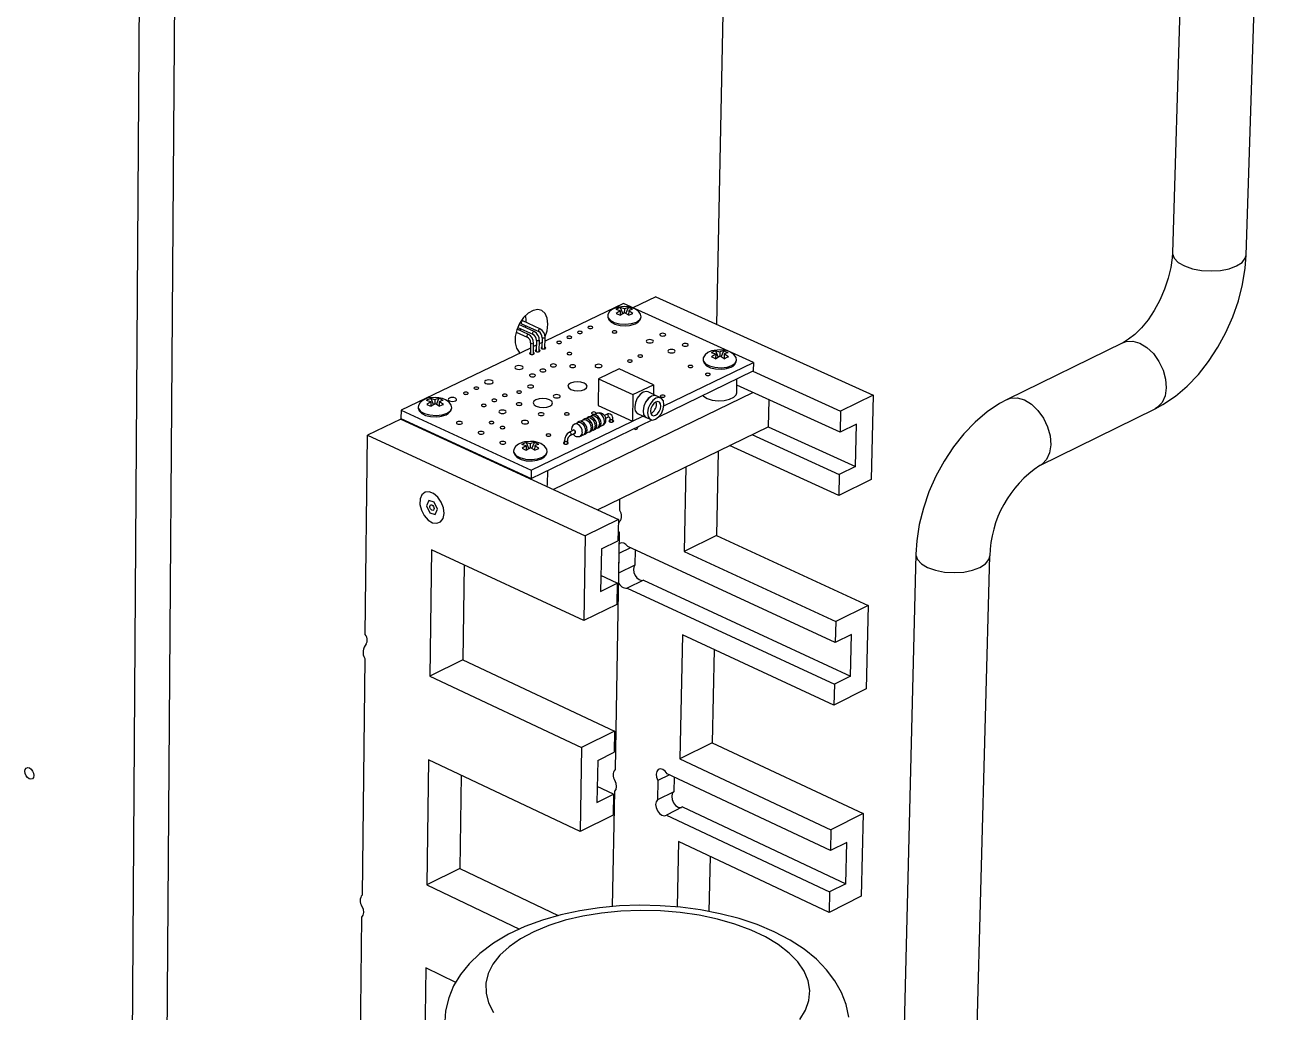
# Model space of a CAD drawing. Extents: x 0 to 145, y 0 to 188.
# Drawn here: x 110.39 to 145.38, y 127.62 to 155.34 of the extents above; entities that cross this region are included whole.
import ezdxf

# ---------------------------------------------------------------- set-up
doc = ezdxf.new("R2010")
doc.units = 0
doc.layers.get('0').update_dxf_attribs({"linetype": 'CONTINUOUS'})

msp = doc.modelspace()

# ---------------------------------------------------------------- linework, layer by layer
at = {"color": 7, "linetype": 'CONTINUOUS'}
for p, q in [((113.743, 178.182), (113.109, 82.319)), ((114.749, 177.304), (114.047, 82.84)), ((143.275, 170.604), (142.61, 148.937)), ((144.677, 148.876), (145.378, 170.546)), ((129.815, 146.929), (130.073, 159.723)), ((128.105, 147.705), (127.46, 147.395)), ((128.105, 147.705), (134.208, 144.938)), ((127.193, 147.516), (124.993, 146.46)), ((127.105, 147.309), (126.986, 147.345)), ((127.105, 147.309), (126.993, 147.238)), ((127.22, 147.365), (127.101, 147.401)), ((127.101, 147.401), (127.177, 147.223)), ((127.105, 147.309), (127.103, 147.188)), ((130.845, 145.857), (127.193, 147.516)), ((127.22, 147.365), (127.218, 147.252)), ((127.261, 147.236), (127.332, 147.401)), ((127.342, 147.309), (127.339, 147.186)), ((124.851, 146.802), (124.366, 147.023)), ((127.227, 147.254), (127.114, 147.183)), ((124.181, 146.713), (124.493, 146.571)), ((124.528, 146.647), (124.206, 146.794)), ((124.225, 146.845), (124.654, 146.649)), ((124.689, 146.725), (124.26, 146.921)), ((124.326, 146.798), (124.263, 146.768)), ((124.331, 146.947), (124.816, 146.726)), ((124.442, 146.897), (124.424, 146.845)), ((124.529, 146.647), (124.528, 146.647)), ((124.69, 146.724), (124.689, 146.725)), ((124.852, 146.802), (124.851, 146.802)), ((124.585, 146.264), (120.949, 144.52)), ((124.587, 146.406), (124.582, 146.089)), ((124.666, 146.088), (124.671, 146.405)), ((124.747, 146.342), (124.669, 146.305)), ((124.749, 146.484), (124.744, 146.167)), ((124.828, 146.165), (124.833, 146.483)), ((124.908, 146.419), (124.831, 146.382)), ((124.911, 146.561), (124.905, 146.244)), ((124.989, 146.243), (124.994, 146.56)), ((124.994, 146.29), (124.99, 146.291)), ((141.216, 146.414), (137.971, 144.823)), ((124.67, 146.135), (124.667, 146.136)), ((124.832, 146.212), (124.828, 146.214)), ((129.784, 146.092), (129.664, 146.129)), ((129.784, 146.092), (129.671, 146.02)), ((129.898, 146.148), (129.779, 146.184)), ((129.779, 146.184), (129.855, 146.004)), ((129.784, 146.092), (129.781, 145.971)), ((129.906, 146.037), (129.793, 145.965)), ((129.898, 146.148), (129.896, 146.031)), ((129.939, 146.019), (130.01, 146.184)), ((130.021, 146.092), (130.018, 145.969)), ((127.074, 145.676), (126.495, 145.397)), ((128.039, 145.235), (127.074, 145.676)), ((128.19, 144.336), (130.84, 145.62)), ((128.329, 144.639), (130.845, 145.857)), ((130.824, 145.613), (133.292, 144.491)), ((130.845, 145.857), (130.84, 145.62)), ((126.495, 145.397), (126.482, 144.654)), ((126.495, 145.397), (127.461, 144.955)), ((127.461, 144.955), (128.039, 145.235)), ((128.039, 145.235), (128.034, 144.961)), ((130.374, 145.004), (130.382, 145.399)), ((133.278, 143.898), (130.379, 145.218)), ((125.219, 142.292), (130.827, 145.014)), ((127.461, 144.955), (127.447, 144.212)), ((128.116, 144.924), (127.884, 145.03)), ((128.24, 144.867), (128.117, 144.923)), ((134.208, 144.938), (133.292, 144.491)), ((134.208, 144.938), (134.152, 142.571)), ((120.949, 144.52), (120.946, 144.282)), ((120.949, 144.52), (124.603, 142.834)), ((121.785, 144.755), (121.666, 144.792)), ((121.785, 144.755), (121.671, 144.683)), ((121.901, 144.811), (121.782, 144.848)), ((121.782, 144.848), (121.858, 144.669)), ((121.785, 144.755), (121.783, 144.631)), ((121.906, 144.7), (121.792, 144.627)), ((121.901, 144.811), (121.9, 144.697)), ((121.942, 144.68), (122.015, 144.848)), ((122.022, 144.755), (122.021, 144.629)), ((126.482, 144.654), (127.447, 144.212)), ((128.122, 144.687), (128.113, 144.749)), ((131.276, 144.809), (131.26, 144.054)), ((138.885, 142.961), (142.126, 144.56)), ((120.946, 144.265), (120.012, 143.817)), ((120.946, 144.282), (124.599, 142.596)), ((120.946, 144.265), (127.052, 141.446)), ((124.599, 142.596), (127.999, 144.244)), ((124.603, 142.834), (127.741, 144.354)), ((125.906, 144.167), (125.825, 144.127)), ((125.955, 144.199), (125.908, 144.177)), ((126.06, 144.241), (125.991, 144.208)), ((126.108, 144.274), (126.062, 144.251)), ((126.176, 144.297), (126.145, 144.282)), ((126.224, 144.33), (126.178, 144.307)), ((126.292, 144.353), (126.261, 144.338)), ((126.34, 144.386), (126.294, 144.363)), ((126.451, 144.43), (126.377, 144.394)), ((126.722, 144.402), (126.659, 144.371)), ((126.697, 144.296), (126.759, 144.326)), ((126.759, 144.326), (126.76, 144.327)), ((126.812, 144.272), (126.81, 144.188)), ((126.812, 144.272), (126.812, 144.272)), ((126.894, 144.187), (126.896, 144.271)), ((126.899, 144.234), (126.895, 144.236)), ((127.447, 144.212), (127.741, 144.354)), ((127.603, 144.417), (127.835, 144.311)), ((127.837, 144.31), (127.959, 144.254)), ((133.292, 144.491), (133.278, 143.898)), ((119.945, 138.216), (120.012, 143.817)), ((120.012, 143.817), (126.119, 140.991)), ((121.398, 144.074), (121.398, 144.056)), ((125.794, 143.953), (125.678, 143.897)), ((125.715, 143.821), (125.831, 143.877)), ((125.986, 143.793), (126.067, 143.833)), ((126.077, 143.828), (126.123, 143.85)), ((126.152, 143.874), (126.221, 143.907)), ((126.23, 143.902), (126.277, 143.925)), ((126.306, 143.948), (126.337, 143.963)), ((126.346, 143.958), (126.393, 143.981)), ((126.422, 144.004), (126.453, 144.019)), ((126.462, 141.718), (131.26, 144.054)), ((126.462, 144.014), (126.509, 144.037)), ((126.538, 144.06), (126.612, 144.096)), ((127.502, 143.993), (127.527, 143.981)), ((130.803, 143.832), (133.251, 142.713)), ((131.26, 144.054), (133.709, 142.938)), ((133.736, 144.122), (133.278, 143.898)), ((133.709, 142.938), (133.736, 144.122)), ((124.464, 143.521), (124.344, 143.558)), ((124.464, 143.521), (124.35, 143.448)), ((124.58, 143.578), (124.461, 143.615)), ((124.461, 143.615), (124.537, 143.434)), ((124.464, 143.521), (124.462, 143.397)), ((124.586, 143.465), (124.472, 143.392)), ((124.58, 143.578), (124.578, 143.463)), ((124.621, 143.446), (124.694, 143.615)), ((124.702, 143.521), (124.7, 143.395)), ((125.536, 143.655), (125.534, 143.571)), ((125.619, 143.569), (125.62, 143.654)), ((125.623, 143.617), (125.619, 143.619)), ((133.238, 142.122), (130.171, 143.524)), ((129.855, 143.37), (129.808, 141)), ((124.075, 142.838), (124.074, 142.821)), ((124.603, 142.834), (124.599, 142.596)), ((125.063, 142.43), (125.07, 142.824)), ((128.942, 142.926), (128.896, 140.553)), ((133.709, 142.938), (133.251, 142.713)), ((133.251, 142.713), (133.238, 142.122)), ((134.152, 142.571), (133.238, 142.122)), ((121.726, 141.979), (121.665, 141.832)), ((121.665, 141.832), (121.757, 141.639)), ((121.88, 141.932), (121.726, 141.979)), ((121.972, 141.739), (121.88, 141.932)), ((121.91, 141.592), (121.972, 141.739)), ((127.089, 141.7), (127.095, 142.026)), ((121.757, 141.639), (121.91, 141.592)), ((127.052, 141.446), (126.119, 140.991)), ((127.052, 141.446), (127.041, 140.849)), ((127.078, 141.08), (126.959, 134.432)), ((127.046, 141.122), (127.078, 141.08)), ((126.119, 140.991), (126.078, 138.609)), ((126.575, 140.622), (127.041, 140.849)), ((127.396, 140.656), (127.067, 140.496)), ((133.143, 137.998), (127.322, 140.69)), ((129.808, 141), (128.896, 140.553)), ((129.808, 141), (134.068, 139.037)), ((121.802, 140.6), (121.754, 137.051)), ((126.078, 138.609), (121.802, 140.6)), ((126.575, 140.622), (126.554, 139.432)), ((127.067, 140.496), (127.058, 139.947)), ((127.521, 140.598), (127.513, 140.171)), ((128.896, 140.553), (133.156, 138.586)), ((135.403, 140.476), (134.956, 122.49)), ((137.001, 122.438), (137.48, 140.425)), ((122.721, 140.172), (122.683, 137.506)), ((127.513, 140.171), (127.058, 139.947)), ((126.554, 139.432), (127.02, 139.66)), ((127.02, 139.66), (126.562, 139.873)), ((127.02, 139.66), (127.009, 139.066)), ((127.756, 139.746), (127.301, 139.523)), ((127.756, 139.746), (133.571, 137.052)), ((127.301, 139.523), (133.116, 136.825)), ((127.009, 139.066), (126.078, 138.609)), ((134.068, 139.037), (133.156, 138.586)), ((134.068, 139.037), (134.012, 136.693)), ((133.156, 138.586), (133.143, 137.998)), ((128.85, 138.215), (128.782, 134.726)), ((133.102, 136.239), (128.85, 138.215)), ((133.598, 138.224), (133.143, 137.998)), ((133.571, 137.052), (133.598, 138.224)), ((119.937, 137.549), (119.857, 130.904)), ((122.683, 137.506), (121.754, 137.051)), ((122.683, 137.506), (126.946, 135.507)), ((129.743, 137.8), (129.69, 135.177)), ((121.754, 137.051), (126.017, 135.047)), ((133.116, 136.825), (133.102, 136.239)), ((133.571, 137.052), (133.116, 136.825)), ((134.012, 136.693), (133.102, 136.239)), ((126.946, 135.507), (126.017, 135.047)), ((126.946, 135.507), (126.935, 134.916)), ((129.69, 135.177), (128.782, 134.726)), ((129.69, 135.177), (133.929, 133.194)), ((126.017, 135.047), (125.976, 132.686)), ((126.471, 134.686), (126.935, 134.916)), ((128.782, 134.726), (133.021, 132.737)), ((121.723, 134.699), (121.675, 131.187)), ((125.976, 132.686), (121.723, 134.699)), ((126.471, 134.686), (126.451, 133.506)), ((122.637, 134.266), (122.599, 131.647)), ((128.164, 134.122), (128.153, 133.578)), ((128.484, 134.281), (128.164, 134.122)), ((133.008, 132.156), (128.425, 134.309)), ((128.615, 134.219), (128.607, 133.804)), ((126.451, 133.506), (126.914, 133.737)), ((126.914, 133.737), (126.458, 133.951)), ((126.89, 130.58), (126.948, 133.819)), ((126.914, 133.737), (126.903, 133.148)), ((128.607, 133.804), (128.153, 133.578)), ((128.856, 133.378), (128.402, 133.152)), ((128.856, 133.378), (133.434, 131.223)), ((126.903, 133.148), (125.976, 132.686)), ((128.402, 133.152), (132.981, 130.994)), ((133.929, 133.194), (133.021, 132.737)), ((133.929, 133.194), (133.873, 130.872)), ((133.021, 132.737), (133.008, 132.156)), ((128.737, 132.411), (128.702, 130.57)), ((132.968, 130.414), (128.737, 132.411)), ((133.462, 132.384), (133.008, 132.156)), ((133.434, 131.223), (133.462, 132.384)), ((129.626, 131.991), (129.594, 130.442)), ((122.599, 131.647), (121.675, 131.187)), ((122.599, 131.647), (125.366, 130.329)), ((133.434, 131.223), (132.981, 130.994)), ((121.675, 131.187), (124.272, 129.947)), ((132.981, 130.994), (132.968, 130.414)), ((133.873, 130.872), (132.968, 130.414)), ((119.657, 114.273), (119.85, 130.285)), ((121.643, 128.857), (121.596, 125.38)), ((122.486, 128.452), (121.643, 128.857))]:
    msp.add_line(p, q, dxfattribs=at)
for points in [[(142.61, 148.937), (142.602, 148.801), (142.564, 148.521), (142.493, 148.222), (142.39, 147.915), (142.258, 147.611), (142.1, 147.322), (141.924, 147.06), (141.739, 146.832), (141.553, 146.648), (141.378, 146.51), (141.235, 146.423), (141.216, 146.414)], [(142.126, 144.56), (142.34, 144.676), (142.69, 144.912), (143.023, 145.197), (143.337, 145.525), (143.625, 145.89), (143.884, 146.285), (144.111, 146.704), (144.304, 147.141), (144.46, 147.592), (144.576, 148.049), (144.65, 148.509), (144.677, 148.876)], [(125.073, 146.936), (125.055, 147.1), (124.998, 147.231), (124.906, 147.316), (124.788, 147.347), (124.655, 147.322), (124.517, 147.243), (124.388, 147.117), (124.278, 146.955), (124.198, 146.772), (124.155, 146.584), (124.152, 146.407), (124.19, 146.258), (124.266, 146.149), (124.296, 146.125)], [(127.226, 147.429), (127.059, 147.414), (126.99, 147.396), (126.888, 147.352), (126.807, 147.288), (126.76, 147.205), (126.753, 147.156)], [(127.101, 147.401), (127.018, 147.363), (126.986, 147.345)], [(127.332, 147.401), (127.254, 147.378), (127.22, 147.365)], [(127.688, 147.14), (127.676, 147.212), (127.617, 147.297), (127.518, 147.364), (127.433, 147.397), (127.331, 147.42), (127.226, 147.429)], [(127.453, 147.345), (127.367, 147.388), (127.332, 147.401)], [(127.453, 147.345), (127.375, 147.323), (127.342, 147.309)], [(127.46, 147.238), (127.377, 147.291), (127.342, 147.309)], [(124.349, 147.022), (124.338, 147.014), (124.329, 147.002), (124.322, 146.987), (124.32, 146.972), (124.322, 146.958), (124.328, 146.949), (124.331, 146.947)], [(124.366, 147.023), (124.36, 147.025), (124.349, 147.022)], [(126.753, 147.156), (126.759, 147.119), (126.818, 147.043), (126.932, 146.981), (127.084, 146.942), (127.255, 146.931), (127.421, 146.949), (127.56, 146.994)], [(126.757, 147.157), (126.754, 147.135), (126.784, 147.054), (126.85, 146.987), (126.957, 146.931), (127.1, 146.895), (127.255, 146.886), (127.36, 146.898)], [(126.993, 147.238), (127.079, 147.2), (127.114, 147.183)], [(127.345, 147.183), (127.262, 147.236), (127.227, 147.254)], [(127.345, 147.183), (127.429, 147.224), (127.46, 147.238)], [(127.536, 146.947), (127.594, 146.981), (127.663, 147.054), (127.688, 147.138), (127.686, 147.145)], [(127.56, 146.994), (127.654, 147.061), (127.688, 147.139), (127.688, 147.143)], [(124.998, 146.589), (125.049, 146.751), (125.073, 146.936)], [(126.019, 146.725), (125.997, 146.732), (125.971, 146.735), (125.946, 146.732), (125.924, 146.725), (125.911, 146.715), (125.906, 146.703), (125.912, 146.691), (125.927, 146.681), (125.949, 146.675), (125.974, 146.672), (126, 146.675), (126.021, 146.681), (126.035, 146.691), (126.039, 146.703), (126.034, 146.715), (126.019, 146.725)], [(126.311, 146.866), (126.289, 146.873), (126.263, 146.875), (126.238, 146.873), (126.217, 146.866), (126.203, 146.856), (126.198, 146.844), (126.204, 146.832), (126.219, 146.822), (126.241, 146.815), (126.267, 146.813), (126.292, 146.815), (126.313, 146.822), (126.327, 146.832), (126.332, 146.844), (126.326, 146.856), (126.311, 146.866)], [(126.991, 146.738), (126.969, 146.745), (126.943, 146.747), (126.918, 146.745), (126.897, 146.738), (126.883, 146.728), (126.878, 146.716), (126.884, 146.704), (126.899, 146.694), (126.921, 146.687), (126.947, 146.685), (126.972, 146.687), (126.993, 146.694), (127.007, 146.704), (127.012, 146.716), (127.006, 146.728), (126.991, 146.738)], [(127.36, 146.898), (127.406, 146.904), (127.536, 146.947)], [(128.355, 146.666), (128.327, 146.675), (128.295, 146.678), (128.263, 146.675), (128.236, 146.666), (128.219, 146.654), (128.214, 146.639), (128.221, 146.624), (128.24, 146.611), (128.267, 146.603), (128.3, 146.6), (128.331, 146.603), (128.358, 146.611), (128.375, 146.624), (128.381, 146.639), (128.374, 146.654), (128.355, 146.666)], [(124.906, 146.293), (124.899, 146.29), (124.885, 146.28), (124.881, 146.268), (124.887, 146.256), (124.902, 146.246), (124.924, 146.239), (124.949, 146.237), (124.975, 146.239), (124.996, 146.246), (125.01, 146.256), (125.014, 146.268), (125.009, 146.28), (124.994, 146.29)], [(125.433, 146.444), (125.411, 146.451), (125.386, 146.454), (125.36, 146.451), (125.339, 146.444), (125.325, 146.434), (125.321, 146.422), (125.326, 146.41), (125.341, 146.4), (125.363, 146.394), (125.389, 146.391), (125.415, 146.394), (125.436, 146.4), (125.45, 146.41), (125.454, 146.422), (125.448, 146.434), (125.433, 146.444)], [(125.72, 146.588), (125.698, 146.594), (125.673, 146.597), (125.647, 146.594), (125.626, 146.588), (125.612, 146.578), (125.608, 146.566), (125.613, 146.554), (125.628, 146.544), (125.65, 146.537), (125.676, 146.534), (125.701, 146.537), (125.723, 146.544), (125.737, 146.554), (125.741, 146.566), (125.735, 146.578), (125.72, 146.588)], [(128.005, 146.487), (127.972, 146.497), (127.933, 146.5), (127.895, 146.497), (127.863, 146.487), (127.842, 146.471), (127.836, 146.453), (127.845, 146.436), (127.867, 146.42), (127.9, 146.41), (127.939, 146.407), (127.977, 146.41), (128.009, 146.42), (128.03, 146.436), (128.036, 146.453), (128.028, 146.471), (128.005, 146.487)], [(128.988, 146.379), (128.96, 146.387), (128.928, 146.39), (128.896, 146.387), (128.869, 146.379), (128.852, 146.366), (128.846, 146.351), (128.854, 146.336), (128.873, 146.323), (128.9, 146.315), (128.933, 146.312), (128.964, 146.315), (128.991, 146.323), (129.008, 146.336), (129.014, 146.351), (129.007, 146.366), (128.988, 146.379)], [(124.583, 146.138), (124.576, 146.135), (124.562, 146.125), (124.558, 146.113), (124.563, 146.101), (124.578, 146.091), (124.6, 146.084), (124.626, 146.081), (124.651, 146.084), (124.673, 146.091), (124.687, 146.101), (124.691, 146.113), (124.685, 146.125), (124.67, 146.135)], [(124.745, 146.215), (124.738, 146.212), (124.724, 146.202), (124.719, 146.19), (124.725, 146.178), (124.74, 146.168), (124.762, 146.161), (124.788, 146.159), (124.813, 146.161), (124.834, 146.168), (124.848, 146.178), (124.853, 146.19), (124.847, 146.202), (124.832, 146.212)], [(125.724, 146.129), (125.702, 146.136), (125.676, 146.138), (125.651, 146.136), (125.63, 146.129), (125.616, 146.119), (125.611, 146.107), (125.617, 146.095), (125.632, 146.085), (125.654, 146.078), (125.68, 146.076), (125.705, 146.078), (125.726, 146.085), (125.74, 146.095), (125.745, 146.107), (125.739, 146.119), (125.724, 146.129)], [(127.421, 145.92), (127.399, 145.927), (127.373, 145.929), (127.348, 145.927), (127.326, 145.92), (127.313, 145.91), (127.308, 145.898), (127.314, 145.886), (127.329, 145.876), (127.351, 145.869), (127.377, 145.867), (127.402, 145.869), (127.424, 145.876), (127.437, 145.886), (127.442, 145.898), (127.436, 145.91), (127.421, 145.92)], [(127.713, 146.061), (127.691, 146.068), (127.666, 146.07), (127.64, 146.068), (127.619, 146.061), (127.605, 146.051), (127.601, 146.039), (127.606, 146.027), (127.622, 146.017), (127.644, 146.01), (127.669, 146.008), (127.695, 146.01), (127.716, 146.017), (127.73, 146.027), (127.734, 146.039), (127.728, 146.051), (127.713, 146.061)], [(128.614, 146.21), (128.581, 146.22), (128.542, 146.223), (128.504, 146.22), (128.472, 146.21), (128.451, 146.194), (128.445, 146.176), (128.453, 146.158), (128.476, 146.143), (128.509, 146.133), (128.548, 146.129), (128.586, 146.133), (128.618, 146.143), (128.639, 146.158), (128.645, 146.176), (128.637, 146.194), (128.614, 146.21)], [(129.904, 146.213), (129.737, 146.199), (129.668, 146.181), (129.566, 146.137), (129.485, 146.073), (129.437, 145.989), (129.429, 145.94)], [(129.429, 145.94), (129.436, 145.901), (129.496, 145.824), (129.61, 145.762), (129.763, 145.723), (129.935, 145.712), (130.102, 145.73), (130.241, 145.776)], [(129.434, 145.941), (129.431, 145.917), (129.462, 145.835), (129.528, 145.768), (129.636, 145.712), (129.78, 145.676), (129.936, 145.667), (130.04, 145.68)], [(129.779, 146.184), (129.695, 146.147), (129.664, 146.129)], [(129.671, 146.02), (129.758, 145.982), (129.793, 145.965)], [(130.01, 146.184), (129.932, 146.162), (129.898, 146.148)], [(130.368, 145.922), (130.356, 145.994), (130.297, 146.08), (130.198, 146.147), (130.113, 146.181), (130.01, 146.204), (129.904, 146.213)], [(130.025, 145.965), (129.941, 146.018), (129.906, 146.037)], [(130.132, 146.129), (130.045, 146.171), (130.01, 146.184)], [(130.132, 146.129), (130.054, 146.106), (130.021, 146.092)], [(130.14, 146.02), (130.056, 146.074), (130.021, 146.092)], [(130.025, 145.965), (130.109, 146.006), (130.14, 146.02)], [(130.241, 145.776), (130.334, 145.843), (130.368, 145.921), (130.368, 145.925)], [(124.342, 145.756), (124.303, 145.768), (124.258, 145.773), (124.213, 145.768), (124.175, 145.756), (124.151, 145.739), (124.143, 145.717), (124.153, 145.696), (124.179, 145.678), (124.218, 145.667), (124.263, 145.662), (124.308, 145.667), (124.345, 145.678), (124.37, 145.696), (124.378, 145.717), (124.368, 145.739), (124.342, 145.756)], [(124.991, 145.663), (124.964, 145.671), (124.931, 145.674), (124.899, 145.671), (124.873, 145.663), (124.855, 145.65), (124.849, 145.635), (124.857, 145.62), (124.875, 145.607), (124.903, 145.599), (124.935, 145.596), (124.967, 145.599), (124.994, 145.607), (125.012, 145.62), (125.017, 145.635), (125.01, 145.65), (124.991, 145.663)], [(125.285, 145.804), (125.257, 145.813), (125.225, 145.816), (125.193, 145.813), (125.166, 145.804), (125.149, 145.791), (125.143, 145.776), (125.15, 145.761), (125.169, 145.749), (125.197, 145.74), (125.229, 145.737), (125.261, 145.74), (125.288, 145.749), (125.305, 145.761), (125.311, 145.776), (125.304, 145.791), (125.285, 145.804)], [(125.826, 145.78), (125.799, 145.788), (125.766, 145.791), (125.734, 145.788), (125.708, 145.78), (125.69, 145.767), (125.685, 145.752), (125.692, 145.737), (125.711, 145.724), (125.738, 145.716), (125.771, 145.713), (125.803, 145.716), (125.829, 145.724), (125.847, 145.737), (125.852, 145.752), (125.845, 145.767), (125.826, 145.78)], [(126.566, 145.794), (126.533, 145.804), (126.494, 145.807), (126.456, 145.804), (126.424, 145.794), (126.403, 145.778), (126.396, 145.76), (126.405, 145.742), (126.428, 145.727), (126.461, 145.717), (126.499, 145.713), (126.538, 145.717), (126.57, 145.727), (126.591, 145.742), (126.597, 145.76), (126.589, 145.778), (126.566, 145.794)], [(129.121, 145.769), (129.099, 145.775), (129.073, 145.778), (129.048, 145.775), (129.027, 145.769), (129.013, 145.758), (129.008, 145.746), (129.014, 145.734), (129.029, 145.724), (129.052, 145.717), (129.077, 145.715), (129.103, 145.717), (129.124, 145.724), (129.138, 145.734), (129.142, 145.746), (129.136, 145.758), (129.121, 145.769)], [(129.61, 145.546), (129.588, 145.553), (129.562, 145.555), (129.536, 145.553), (129.515, 145.546), (129.501, 145.536), (129.497, 145.524), (129.503, 145.512), (129.518, 145.502), (129.54, 145.495), (129.566, 145.493), (129.591, 145.495), (129.613, 145.502), (129.626, 145.512), (129.631, 145.524), (129.625, 145.536), (129.61, 145.546)], [(130.04, 145.68), (130.087, 145.685), (130.216, 145.728)], [(123.496, 145.35), (123.457, 145.362), (123.412, 145.367), (123.367, 145.362), (123.33, 145.35), (123.305, 145.332), (123.297, 145.311), (123.307, 145.29), (123.334, 145.272), (123.372, 145.26), (123.418, 145.256), (123.462, 145.26), (123.5, 145.272), (123.525, 145.29), (123.533, 145.311), (123.523, 145.332), (123.496, 145.35)], [(124.647, 145.212), (124.619, 145.221), (124.587, 145.224), (124.555, 145.221), (124.528, 145.212), (124.511, 145.199), (124.505, 145.184), (124.512, 145.169), (124.531, 145.156), (124.559, 145.148), (124.591, 145.145), (124.623, 145.148), (124.65, 145.156), (124.667, 145.169), (124.673, 145.184), (124.666, 145.199), (124.647, 145.212)], [(124.697, 145.522), (124.67, 145.53), (124.637, 145.533), (124.606, 145.53), (124.579, 145.522), (124.561, 145.509), (124.556, 145.494), (124.563, 145.479), (124.582, 145.466), (124.609, 145.458), (124.642, 145.455), (124.674, 145.458), (124.7, 145.466), (124.718, 145.479), (124.723, 145.494), (124.716, 145.509), (124.697, 145.522)], [(126.091, 145.279), (126.002, 145.306), (125.899, 145.316), (125.797, 145.306), (125.711, 145.279), (125.655, 145.238), (125.637, 145.19), (125.66, 145.142), (125.721, 145.101), (125.81, 145.073), (125.913, 145.064), (126.015, 145.073), (126.101, 145.101), (126.157, 145.142), (126.175, 145.19), (126.151, 145.238), (126.091, 145.279)], [(121.905, 144.877), (121.738, 144.862), (121.668, 144.843), (121.567, 144.799), (121.485, 144.734), (121.438, 144.65), (121.43, 144.599)], [(122.372, 144.587), (122.359, 144.66), (122.299, 144.746), (122.199, 144.813), (122.114, 144.846), (122.011, 144.869), (121.905, 144.877)], [(122.475, 144.86), (122.436, 144.872), (122.391, 144.876), (122.346, 144.872), (122.308, 144.86), (122.284, 144.842), (122.276, 144.821), (122.285, 144.799), (122.312, 144.782), (122.351, 144.77), (122.396, 144.765), (122.441, 144.77), (122.478, 144.782), (122.503, 144.799), (122.511, 144.821), (122.501, 144.842), (122.475, 144.86)], [(122.817, 145.017), (122.795, 145.024), (122.769, 145.026), (122.743, 145.024), (122.722, 145.017), (122.708, 145.007), (122.703, 144.995), (122.709, 144.983), (122.724, 144.973), (122.746, 144.966), (122.772, 144.963), (122.797, 144.966), (122.819, 144.973), (122.833, 144.983), (122.837, 144.995), (122.832, 145.007), (122.817, 145.017)], [(123.111, 145.159), (123.089, 145.165), (123.064, 145.168), (123.038, 145.165), (123.017, 145.159), (123.003, 145.148), (122.998, 145.136), (123.004, 145.124), (123.019, 145.114), (123.041, 145.107), (123.067, 145.105), (123.092, 145.107), (123.114, 145.114), (123.128, 145.124), (123.132, 145.136), (123.126, 145.148), (123.111, 145.159)], [(123.909, 144.96), (123.887, 144.967), (123.861, 144.969), (123.836, 144.967), (123.814, 144.96), (123.8, 144.95), (123.796, 144.938), (123.802, 144.926), (123.817, 144.915), (123.839, 144.909), (123.865, 144.906), (123.89, 144.909), (123.912, 144.915), (123.926, 144.926), (123.93, 144.938), (123.924, 144.95), (123.909, 144.96)], [(124.311, 145.05), (124.289, 145.057), (124.263, 145.06), (124.237, 145.057), (124.216, 145.05), (124.202, 145.04), (124.197, 145.028), (124.203, 145.016), (124.218, 145.006), (124.24, 144.999), (124.266, 144.996), (124.292, 144.999), (124.313, 145.006), (124.327, 145.016), (124.331, 145.028), (124.326, 145.04), (124.311, 145.05)], [(125.389, 144.943), (125.356, 144.953), (125.317, 144.957), (125.279, 144.953), (125.247, 144.943), (125.226, 144.928), (125.219, 144.91), (125.228, 144.892), (125.25, 144.876), (125.284, 144.866), (125.322, 144.862), (125.361, 144.866), (125.393, 144.876), (125.414, 144.892), (125.421, 144.91), (125.412, 144.928), (125.389, 144.943)], [(127.884, 145.03), (127.837, 145.041), (127.749, 145.021), (127.66, 144.955), (127.584, 144.855), (127.532, 144.734), (127.512, 144.612)], [(128.116, 144.924), (128.07, 144.935), (127.981, 144.915), (127.892, 144.849), (127.816, 144.748), (127.764, 144.628), (127.745, 144.505), (127.76, 144.4), (127.808, 144.328), (127.835, 144.311)], [(128.117, 144.923), (128.071, 144.934), (127.983, 144.914), (127.894, 144.849), (127.817, 144.748), (127.766, 144.627), (127.746, 144.505), (127.761, 144.399), (127.81, 144.327), (127.837, 144.31)], [(128.331, 144.673), (128.315, 144.778), (128.267, 144.85), (128.193, 144.878), (128.105, 144.858), (128.016, 144.793), (127.94, 144.692), (127.888, 144.571), (127.868, 144.449), (127.884, 144.343), (127.932, 144.271), (128.006, 144.243), (128.094, 144.263), (128.183, 144.329), (128.259, 144.43), (128.311, 144.55), (128.331, 144.673)], [(128.343, 144.933), (128.321, 144.94), (128.295, 144.942), (128.27, 144.94), (128.248, 144.933), (128.234, 144.923), (128.23, 144.911), (128.236, 144.899), (128.251, 144.889), (128.273, 144.882), (128.299, 144.88), (128.325, 144.882), (128.346, 144.889), (128.36, 144.899), (128.364, 144.911), (128.358, 144.923), (128.343, 144.933)], [(129.422, 144.933), (129.439, 144.916), (129.542, 144.85), (129.685, 144.803), (129.852, 144.782), (130.023, 144.789), (130.176, 144.824), (130.294, 144.881), (130.361, 144.954), (130.374, 145.004)], [(121.43, 144.6), (121.436, 144.564), (121.495, 144.486), (121.608, 144.424), (121.761, 144.384), (121.933, 144.373), (122.101, 144.391), (122.241, 144.438)], [(121.435, 144.601), (121.431, 144.579), (121.462, 144.496), (121.529, 144.429), (121.637, 144.373), (121.781, 144.337), (121.937, 144.328), (122.04, 144.341)], [(121.782, 144.848), (121.697, 144.81), (121.666, 144.792)], [(121.671, 144.683), (121.757, 144.644), (121.792, 144.627)], [(122.015, 144.848), (121.935, 144.825), (121.901, 144.811)], [(122.024, 144.627), (121.941, 144.681), (121.906, 144.7)], [(122.136, 144.792), (122.05, 144.835), (122.015, 144.848)], [(122.136, 144.792), (122.056, 144.769), (122.022, 144.755)], [(122.141, 144.683), (122.058, 144.737), (122.022, 144.755)], [(122.024, 144.627), (122.109, 144.669), (122.141, 144.683)], [(122.217, 144.39), (122.275, 144.424), (122.346, 144.498), (122.372, 144.583), (122.37, 144.591)], [(122.241, 144.438), (122.336, 144.505), (122.372, 144.584), (122.372, 144.59)], [(123.32, 144.676), (123.298, 144.683), (123.272, 144.686), (123.246, 144.683), (123.225, 144.676), (123.211, 144.666), (123.206, 144.654), (123.212, 144.642), (123.227, 144.632), (123.249, 144.625), (123.275, 144.622), (123.3, 144.625), (123.322, 144.632), (123.336, 144.642), (123.34, 144.654), (123.335, 144.666), (123.32, 144.676)], [(123.615, 144.818), (123.593, 144.825), (123.567, 144.828), (123.541, 144.825), (123.52, 144.818), (123.506, 144.808), (123.501, 144.796), (123.507, 144.784), (123.522, 144.774), (123.544, 144.767), (123.57, 144.764), (123.595, 144.767), (123.617, 144.774), (123.631, 144.784), (123.635, 144.796), (123.63, 144.808), (123.615, 144.818)], [(123.867, 144.507), (123.833, 144.518), (123.795, 144.521), (123.756, 144.518), (123.724, 144.507), (123.703, 144.492), (123.696, 144.474), (123.705, 144.456), (123.727, 144.44), (123.761, 144.43), (123.799, 144.426), (123.838, 144.43), (123.87, 144.44), (123.891, 144.456), (123.898, 144.474), (123.889, 144.492), (123.867, 144.507)], [(124.321, 144.717), (124.294, 144.725), (124.263, 144.728), (124.232, 144.725), (124.206, 144.717), (124.189, 144.705), (124.184, 144.69), (124.191, 144.675), (124.209, 144.663), (124.236, 144.655), (124.267, 144.652), (124.298, 144.655), (124.324, 144.663), (124.341, 144.675), (124.346, 144.69), (124.339, 144.705), (124.321, 144.717)], [(125.118, 144.811), (125.03, 144.838), (124.926, 144.848), (124.824, 144.838), (124.738, 144.811), (124.682, 144.77), (124.664, 144.721), (124.687, 144.673), (124.747, 144.632), (124.836, 144.604), (124.94, 144.595), (125.042, 144.604), (125.128, 144.632), (125.184, 144.673), (125.202, 144.721), (125.179, 144.77), (125.118, 144.811)], [(128.244, 144.631), (128.234, 144.696), (128.204, 144.742), (128.158, 144.759), (128.103, 144.747), (128.047, 144.706), (128, 144.643), (127.967, 144.567), (127.955, 144.491), (127.965, 144.425), (127.995, 144.38), (128.041, 144.362), (128.096, 144.375), (128.152, 144.416), (128.199, 144.479), (128.232, 144.554), (128.244, 144.631)], [(137.971, 144.823), (137.755, 144.707), (137.403, 144.47), (137.066, 144.184), (136.749, 143.853), (136.457, 143.486), (136.196, 143.088), (135.966, 142.665), (135.772, 142.225), (135.616, 141.771), (135.501, 141.311), (135.428, 140.849), (135.403, 140.476)], [(122.04, 144.341), (122.089, 144.347), (122.217, 144.39)], [(122.647, 144.192), (122.619, 144.201), (122.587, 144.204), (122.555, 144.201), (122.528, 144.192), (122.51, 144.18), (122.504, 144.164), (122.511, 144.149), (122.53, 144.136), (122.558, 144.128), (122.59, 144.125), (122.622, 144.128), (122.649, 144.136), (122.667, 144.149), (122.673, 144.164), (122.666, 144.18), (122.647, 144.192)], [(123.537, 144.194), (123.515, 144.2), (123.489, 144.203), (123.463, 144.2), (123.442, 144.194), (123.428, 144.183), (123.423, 144.171), (123.429, 144.159), (123.444, 144.149), (123.466, 144.142), (123.492, 144.14), (123.517, 144.142), (123.539, 144.149), (123.553, 144.159), (123.557, 144.171), (123.552, 144.183), (123.537, 144.194)], [(124.5, 144.216), (124.467, 144.226), (124.428, 144.23), (124.39, 144.226), (124.357, 144.216), (124.336, 144.201), (124.33, 144.183), (124.338, 144.164), (124.361, 144.149), (124.394, 144.139), (124.433, 144.135), (124.471, 144.139), (124.503, 144.149), (124.525, 144.164), (124.531, 144.183), (124.523, 144.201), (124.5, 144.216)], [(124.94, 144.433), (124.913, 144.441), (124.882, 144.444), (124.851, 144.441), (124.825, 144.433), (124.808, 144.421), (124.802, 144.406), (124.809, 144.391), (124.828, 144.379), (124.854, 144.371), (124.886, 144.368), (124.917, 144.371), (124.942, 144.379), (124.959, 144.391), (124.965, 144.406), (124.958, 144.421), (124.94, 144.433)], [(125.65, 144.436), (125.628, 144.443), (125.602, 144.445), (125.576, 144.443), (125.555, 144.436), (125.541, 144.426), (125.536, 144.413), (125.542, 144.401), (125.557, 144.391), (125.58, 144.384), (125.605, 144.382), (125.631, 144.384), (125.652, 144.391), (125.667, 144.401), (125.671, 144.413), (125.665, 144.426), (125.65, 144.436)], [(125.908, 144.177), (125.941, 144.185), (125.996, 144.173), (126.049, 144.136), (126.094, 144.078), (126.124, 144.008), (126.133, 143.938)], [(126.123, 143.85), (126.136, 143.858), (126.168, 143.9), (126.18, 143.96), (126.17, 144.031), (126.141, 144.1), (126.096, 144.158), (126.042, 144.196), (125.988, 144.208), (125.955, 144.199)], [(126.062, 144.251), (126.095, 144.259), (126.149, 144.248), (126.203, 144.21), (126.248, 144.152), (126.277, 144.082), (126.287, 144.012)], [(126.277, 143.925), (126.29, 143.933), (126.321, 143.974), (126.333, 144.035), (126.324, 144.105), (126.294, 144.174), (126.249, 144.232), (126.195, 144.27), (126.141, 144.282), (126.108, 144.274)], [(126.178, 144.307), (126.211, 144.315), (126.265, 144.304), (126.319, 144.266), (126.364, 144.208), (126.393, 144.139), (126.403, 144.068)], [(126.393, 143.981), (126.406, 143.989), (126.437, 144.03), (126.449, 144.091), (126.44, 144.161), (126.41, 144.23), (126.365, 144.288), (126.311, 144.326), (126.257, 144.338), (126.224, 144.33)], [(126.294, 144.363), (126.327, 144.371), (126.381, 144.36), (126.435, 144.322), (126.48, 144.264), (126.509, 144.195), (126.519, 144.124)], [(126.41, 144.458), (126.388, 144.465), (126.362, 144.468), (126.337, 144.465), (126.315, 144.458), (126.301, 144.448), (126.297, 144.436), (126.303, 144.424), (126.318, 144.414), (126.34, 144.407), (126.366, 144.404), (126.391, 144.407), (126.413, 144.414), (126.427, 144.424), (126.431, 144.436), (126.425, 144.448), (126.41, 144.458)], [(126.509, 144.037), (126.522, 144.045), (126.553, 144.086), (126.565, 144.147), (126.555, 144.217), (126.526, 144.287), (126.481, 144.345), (126.427, 144.382), (126.373, 144.394), (126.34, 144.386)], [(126.703, 144.244), (126.696, 144.301), (126.668, 144.362), (126.62, 144.412), (126.566, 144.439), (126.508, 144.445), (126.453, 144.431), (126.45, 144.429)], [(126.759, 144.326), (126.777, 144.332), (126.79, 144.33), (126.803, 144.317), (126.81, 144.292), (126.812, 144.272)], [(126.811, 144.237), (126.804, 144.234), (126.79, 144.224), (126.786, 144.212), (126.791, 144.2), (126.807, 144.19), (126.829, 144.183), (126.855, 144.18), (126.88, 144.183), (126.901, 144.19), (126.915, 144.2), (126.92, 144.212), (126.914, 144.224), (126.899, 144.234)], [(123.255, 143.912), (123.227, 143.921), (123.195, 143.924), (123.163, 143.921), (123.136, 143.912), (123.118, 143.899), (123.112, 143.884), (123.12, 143.869), (123.139, 143.856), (123.166, 143.847), (123.199, 143.844), (123.231, 143.847), (123.258, 143.856), (123.275, 143.869), (123.281, 143.884), (123.274, 143.899), (123.255, 143.912)], [(123.846, 144.051), (123.824, 144.058), (123.798, 144.06), (123.772, 144.058), (123.751, 144.051), (123.737, 144.041), (123.732, 144.029), (123.738, 144.017), (123.753, 144.006), (123.775, 144), (123.801, 143.997), (123.827, 144), (123.848, 144.006), (123.862, 144.017), (123.867, 144.029), (123.861, 144.041), (123.846, 144.051)], [(125.135, 143.842), (125.112, 143.849), (125.087, 143.851), (125.061, 143.849), (125.04, 143.842), (125.026, 143.832), (125.021, 143.819), (125.027, 143.807), (125.042, 143.797), (125.064, 143.79), (125.09, 143.788), (125.115, 143.79), (125.137, 143.797), (125.151, 143.807), (125.155, 143.819), (125.15, 143.832), (125.135, 143.842)], [(125.843, 143.901), (125.841, 143.917), (125.835, 143.932), (125.825, 143.944), (125.813, 143.953), (125.802, 143.955), (125.794, 143.953)], [(127.502, 143.993), (127.496, 143.996), (127.494, 143.999)], [(122.368, 143.609), (122.37, 143.614), (122.375, 143.623)], [(123.865, 143.631), (123.837, 143.64), (123.804, 143.643), (123.772, 143.64), (123.745, 143.631), (123.728, 143.618), (123.722, 143.603), (123.729, 143.588), (123.748, 143.575), (123.776, 143.566), (123.808, 143.563), (123.84, 143.566), (123.867, 143.575), (123.885, 143.588), (123.891, 143.603), (123.883, 143.618), (123.865, 143.631)], [(124.585, 143.644), (124.417, 143.629), (124.347, 143.611), (124.245, 143.566), (124.164, 143.501), (124.116, 143.417), (124.108, 143.366)], [(124.461, 143.615), (124.376, 143.577), (124.344, 143.558)], [(124.694, 143.615), (124.614, 143.592), (124.58, 143.578)], [(125.053, 143.352), (125.04, 143.425), (124.98, 143.512), (124.879, 143.58), (124.794, 143.613), (124.691, 143.636), (124.585, 143.644)], [(124.705, 143.392), (124.622, 143.446), (124.586, 143.465)], [(124.816, 143.558), (124.729, 143.602), (124.694, 143.615)], [(124.816, 143.558), (124.736, 143.535), (124.702, 143.521)], [(124.822, 143.448), (124.738, 143.502), (124.702, 143.521)], [(125.535, 143.62), (125.528, 143.617), (125.514, 143.607), (125.51, 143.595), (125.515, 143.583), (125.531, 143.572), (125.553, 143.565), (125.579, 143.563), (125.604, 143.565), (125.626, 143.572), (125.64, 143.583), (125.644, 143.595), (125.638, 143.607), (125.623, 143.617)], [(124.108, 143.366), (124.114, 143.329), (124.173, 143.251), (124.287, 143.188), (124.441, 143.148), (124.614, 143.137), (124.782, 143.156), (124.923, 143.202)], [(124.112, 143.367), (124.109, 143.344), (124.141, 143.261), (124.208, 143.193), (124.318, 143.137), (124.463, 143.101), (124.619, 143.093), (124.638, 143.095)], [(124.35, 143.448), (124.437, 143.409), (124.472, 143.392)], [(124.638, 143.095), (124.772, 143.111), (124.898, 143.154)], [(124.705, 143.392), (124.79, 143.434), (124.822, 143.448)], [(124.898, 143.154), (124.957, 143.189), (125.027, 143.264), (125.053, 143.349), (125.051, 143.356)], [(124.923, 143.202), (125.017, 143.27), (125.053, 143.349), (125.053, 143.354)], [(125.047, 142.372), (125.05, 142.377), (125.063, 142.43)], [(122.131, 141.48), (122.159, 141.618), (122.141, 141.778), (122.079, 141.939), (121.982, 142.08), (121.863, 142.18), (121.738, 142.228), (121.624, 142.215), (121.536, 142.145), (121.487, 142.026), (121.482, 141.875), (121.522, 141.711), (121.603, 141.558), (121.712, 141.435), (121.836, 141.36), (121.958, 141.342), (122.061, 141.384), (122.131, 141.48)], [(121.758, 141.814), (121.763, 141.84), (121.776, 141.858), (121.796, 141.865), (121.819, 141.86), (121.843, 141.843), (121.862, 141.818), (121.875, 141.788), (121.879, 141.757), (121.874, 141.731), (121.861, 141.713), (121.841, 141.706), (121.817, 141.711), (121.794, 141.728), (121.775, 141.753), (121.762, 141.783), (121.758, 141.814)], [(127.098, 141.413), (127.083, 141.39), (127.05, 141.315)], [(127.322, 140.69), (127.265, 140.749), (127.202, 140.785), (127.14, 140.792), (127.088, 140.772), (127.072, 140.756)], [(127.513, 140.171), (127.484, 140.115), (127.476, 140.042), (127.489, 139.96), (127.524, 139.881), (127.574, 139.812), (127.635, 139.763), (127.698, 139.74), (127.756, 139.746)], [(110.389, 134.38), (110.399, 134.434), (110.426, 134.471), (110.467, 134.484), (110.514, 134.473), (110.562, 134.439), (110.602, 134.386), (110.628, 134.324), (110.638, 134.261), (110.628, 134.207), (110.601, 134.17), (110.56, 134.157), (110.513, 134.168), (110.465, 134.202), (110.425, 134.255), (110.399, 134.317), (110.389, 134.38)], [(128.425, 134.309), (128.367, 134.383), (128.298, 134.432), (128.229, 134.448), (128.169, 134.429), (128.129, 134.377), (128.114, 134.3), (128.126, 134.21), (128.164, 134.122)], [(126.948, 133.819), (126.988, 133.871), (127.003, 133.948), (126.991, 134.037), (126.953, 134.126), (126.936, 134.152)], [(128.607, 133.804), (128.566, 133.752), (128.551, 133.676), (128.563, 133.587), (128.601, 133.498), (128.658, 133.423), (128.727, 133.375), (128.796, 133.359), (128.827, 133.364)], [(128.153, 133.578), (128.113, 133.526), (128.098, 133.45), (128.11, 133.36), (128.147, 133.272), (128.205, 133.197), (128.274, 133.148), (128.343, 133.132), (128.402, 133.152)], [(119.85, 130.285), (119.89, 130.337), (119.904, 130.414), (119.892, 130.504), (119.853, 130.594), (119.835, 130.622)], [(133.52, 127.477), (133.445, 127.831), (133.315, 128.171), (133.134, 128.496), (132.9, 128.807), (132.612, 129.103), (132.268, 129.382), (131.872, 129.64), (131.429, 129.872), (130.949, 130.073), (130.441, 130.243), (129.909, 130.381), (129.36, 130.488), (128.798, 130.563), (128.228, 130.606), (127.655, 130.618), (127.084, 130.598), (126.52, 130.546), (125.968, 130.463), (125.433, 130.348), (124.918, 130.201), (124.429, 130.02), (123.968, 129.805), (123.542, 129.553), (123.158, 129.263), (122.86, 128.976), (122.617, 128.671), (122.427, 128.353), (122.29, 128.023), (122.2, 127.649), (122.18, 127.354)], [(132.146, 127.413), (132.307, 127.675), (132.399, 127.945), (132.423, 128.22), (132.378, 128.494), (132.265, 128.765), (132.086, 129.027), (131.843, 129.277), (131.541, 129.512), (131.183, 129.727), (130.776, 129.92), (130.326, 130.088), (129.839, 130.227), (129.323, 130.337), (128.785, 130.416), (128.233, 130.461), (127.676, 130.474), (127.122, 130.453), (126.58, 130.399), (126.056, 130.313), (125.56, 130.195), (125.099, 130.048), (124.679, 129.874), (124.306, 129.675), (123.988, 129.455), (123.727, 129.216), (123.529, 128.962), (123.397, 128.698), (123.332, 128.426), (123.336, 128.151), (123.409, 127.877), (123.55, 127.609)]]:
    msp.add_lwpolyline(points, dxfattribs=at)
at = {"color": 8, "linetype": 'CONTINUOUS'}
for points in [[(142.61, 148.937), (142.611, 148.907), (142.659, 148.783), (142.774, 148.667), (142.948, 148.568), (143.17, 148.491), (143.424, 148.443), (143.693, 148.427), (143.959, 148.443), (144.203, 148.491), (144.409, 148.568), (144.563, 148.667), (144.653, 148.783), (144.677, 148.876)], [(124.511, 146.646), (124.5, 146.638), (124.49, 146.626), (124.484, 146.611), (124.481, 146.595), (124.483, 146.582), (124.489, 146.573), (124.492, 146.571)], [(124.528, 146.647), (124.522, 146.649), (124.511, 146.646)], [(124.672, 146.724), (124.661, 146.716), (124.652, 146.703), (124.645, 146.688), (124.643, 146.673), (124.645, 146.66), (124.651, 146.651), (124.654, 146.649)], [(124.689, 146.725), (124.683, 146.726), (124.672, 146.724)], [(124.834, 146.801), (124.823, 146.793), (124.814, 146.781), (124.807, 146.766), (124.805, 146.75), (124.807, 146.737), (124.813, 146.728), (124.816, 146.726)], [(124.851, 146.802), (124.845, 146.804), (124.834, 146.801)], [(124.659, 146.392), (124.646, 146.388), (124.63, 146.386), (124.614, 146.388), (124.6, 146.392), (124.591, 146.398), (124.587, 146.406), (124.587, 146.406)], [(124.671, 146.405), (124.668, 146.398), (124.659, 146.392)], [(124.821, 146.469), (124.808, 146.465), (124.792, 146.464), (124.776, 146.465), (124.762, 146.469), (124.752, 146.476), (124.749, 146.483), (124.749, 146.484)], [(124.833, 146.483), (124.83, 146.476), (124.821, 146.469)], [(124.983, 146.547), (124.969, 146.543), (124.953, 146.541), (124.937, 146.543), (124.924, 146.547), (124.914, 146.553), (124.911, 146.561), (124.911, 146.561)], [(124.994, 146.56), (124.991, 146.553), (124.983, 146.547)], [(141.216, 146.414), (141.312, 146.448), (141.499, 146.457), (141.697, 146.399), (141.894, 146.28), (142.076, 146.106), (142.23, 145.89), (142.346, 145.646), (142.415, 145.391), (142.434, 145.143), (142.401, 144.919), (142.318, 144.733), (142.191, 144.599), (142.126, 144.56)], [(137.97, 144.822), (138.066, 144.857), (138.253, 144.865), (138.452, 144.807), (138.649, 144.687), (138.831, 144.512), (138.985, 144.295), (139.101, 144.05), (139.172, 143.794), (139.191, 143.546), (139.159, 143.32), (139.076, 143.134), (138.949, 143), (138.884, 142.961)], [(126.666, 144.202), (126.657, 144.269), (126.629, 144.335), (126.586, 144.391), (126.535, 144.427), (126.483, 144.438), (126.451, 144.43)], [(126.771, 144.35), (126.769, 144.365), (126.763, 144.38), (126.753, 144.393), (126.741, 144.401), (126.729, 144.404), (126.722, 144.402)], [(126.812, 144.272), (126.812, 144.271), (126.815, 144.264), (126.825, 144.257), (126.839, 144.253), (126.855, 144.252), (126.871, 144.253), (126.884, 144.257)], [(126.884, 144.257), (126.893, 144.264), (126.896, 144.271)], [(125.727, 143.845), (125.725, 143.86), (125.719, 143.876), (125.709, 143.888), (125.697, 143.896), (125.685, 143.899), (125.678, 143.897)], [(125.849, 143.899), (125.847, 143.917), (125.839, 143.935), (125.827, 143.95), (125.813, 143.96), (125.799, 143.963), (125.787, 143.959), (125.779, 143.948), (125.778, 143.945)], [(125.815, 143.87), (125.826, 143.868), (125.838, 143.872), (125.846, 143.883), (125.849, 143.899)], [(126.04, 143.899), (126.031, 143.966), (126.003, 144.032), (125.96, 144.088), (125.908, 144.124), (125.857, 144.135), (125.824, 144.127)], [(125.608, 143.64), (125.595, 143.636), (125.579, 143.634), (125.563, 143.636), (125.549, 143.64), (125.539, 143.647), (125.536, 143.654), (125.536, 143.655)], [(125.62, 143.654), (125.617, 143.647), (125.608, 143.64)], [(135.403, 140.476), (135.404, 140.451), (135.45, 140.324), (135.563, 140.205), (135.736, 140.102), (135.958, 140.024), (136.212, 139.974), (136.482, 139.957), (136.75, 139.974), (136.996, 140.024), (137.205, 140.102), (137.361, 140.205), (137.454, 140.324), (137.48, 140.424)]]:
    msp.add_lwpolyline(points, dxfattribs=at)
at = {"color": 7, "linetype": 'CONTINUOUS'}
for centre, radius, start, end in [((124.073, 147.044), 0.391, 350.7283, 19.3059), ((124.406, 146.412), 0.265, 358.478, 62.761), ((124.561, 146.485), 0.188, 359.5309, 60.1269), ((124.568, 146.49), 0.264, 358.4693, 62.7719), ((124.722, 146.563), 0.188, 359.5231, 60.1373), ((124.73, 146.567), 0.264, 358.4623, 62.7811), ((124.399, 146.408), 0.188, 359.5394, 60.1169), ((130.13, 145.952), 0.24, 290.9986, 352.3628), ((127.698, 144.58), 0.188, 170.3316, 239.8226), ((127.83, 144.686), 0.292, 297.6333, 0.1748), ((126.547, 144.241), 0.157, 294.4998, 1.0709), ((126.776, 144.292), 0.122, 349.9178, 115.9079), ((125.819, 143.651), 0.284, 119.8522, 179.2276), ((125.819, 143.651), 0.199, 121.623, 179.4032), ((125.893, 143.981), 0.161, 115.6048, 199.336), ((125.911, 143.925), 0.149, 208.8715, 300.0314), ((125.819, 143.899), 0.0245, 299.6589, 6.1264), ((126.021, 143.926), 0.113, 299.6625, 6.1045), ((126.175, 144), 0.113, 299.6585, 6.0915), ((126.291, 144.056), 0.113, 299.6555, 6.0816), ((126.407, 144.112), 0.113, 299.6524, 6.0718), ((127.541, 144.012), 0.0326, 189.9654, 300.4522), ((127.501, 144.077), 0.109, 301.0966, 347.7977), ((140.612, 140.347), 3.134, 123.4482, 178.5621), ((126.894, 141.548), 0.247, 320.0668, 37.8792), ((127.276, 139.755), 0.233, 196.8738, 276.1044), ((119.747, 138.062), 0.251, 321.234, 37.8666), ((120.2, 137.73), 0.319, 134.8756, 214.5228), ((127.16, 134.275), 0.256, 142.1424, 215.8036), ((120.057, 130.748), 0.254, 141.9729, 216.6505)]:
    msp.add_arc(centre, radius, start, end, dxfattribs=at)
at = {"color": 8, "linetype": 'CONTINUOUS'}
for centre, radius, start, end in [((126.559, 144.19), 0.108, 299.647, 6.06), ((126.746, 144.348), 0.0248, 302.2018, 5.7962), ((125.703, 143.843), 0.0246, 300.2495, 6.0775), ((125.933, 143.887), 0.108, 299.7683, 6.1027)]:
    msp.add_arc(centre, radius, start, end, dxfattribs=at)

doc.saveas('drawing.dxf')
